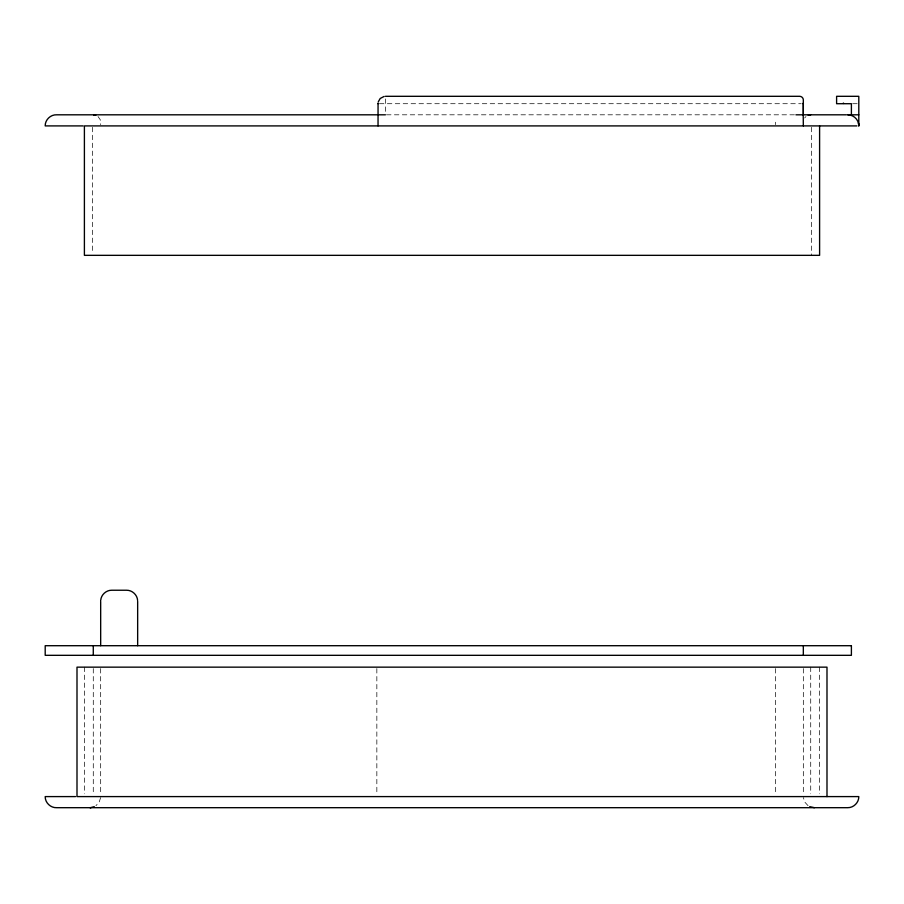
<?xml version="1.0" encoding="UTF-8"?>
<svg xmlns="http://www.w3.org/2000/svg" width="904" height="904" viewBox="0 0 904 904"><rect width="100%" height="100%" fill="white"/><g stroke="black" fill="none" stroke-linecap="round" stroke-linejoin="round"><path stroke-width="0.68" stroke-dasharray="4.52 3.39" d="M100.626 797.554L99.191 802.142L95.937 805.679M804.662 117.961L805.972 116.537M379.443 103.711L801.193 103.711M852.641 103.711L857.568 103.711M386.494 114.808L796.989 114.808M808.063 805.679L804.809 802.142L803.373 797.554M98.027 116.537L100.231 119.667L100.672 124.662M819.6 667.152L819.6 793.78M811.464 127.306L811.464 255.335M810.718 667.152L810.718 793.78M803.328 668.564L803.328 793.78M775.587 122.198L775.587 124.662M775.587 668.564L775.587 793.78M385.432 98.954L385.432 113.486M376.844 668.564L376.844 793.78M100.672 668.564L100.672 793.78M93.281 668.564L93.281 793.78M92.536 127.306L92.536 252.521M84.4 667.152L84.4 793.78"/><path stroke-width="1.36" d="M378.041 103.711L378.064 103.067L378.041 125.905M100.717 600.358C101.09 594.798 106.186 590.12 111.768 590.233L126.56 590.233C132.142 590.12 137.238 594.798 137.611 600.358M378.29 101.802L380.2 98.48L384.155 96.423M94.265 806.65L90.592 807.645M808.199 115.249L810.718 114.808M89.959 807.69L90.931 807.645M385.432 96.31L799.633 96.31A3.695 3.695 0 0 1 803.328 100.016L803.328 114.808L803.306 103.067L803.204 103.711M376.798 114.808L56.726 114.808C50.658 114.458 45.042 119.791 45.2 125.905L83.123 125.905M378.041 114.808L385.432 114.808M795.938 114.808L846.483 114.808M858.8 114.808L851.399 114.808L851.399 103.711L844.008 103.711L843.364 103.067L843.364 103.711L836.607 103.711L836.607 96.31L858.8 96.31L858.8 125.905A11.097 11.097 0 0 0 847.703 114.808M856.913 125.905L84.4 125.905L84.4 255.335L819.6 255.335L819.6 125.905M75.552 796.593L45.2 796.593C45.042 802.695 50.658 808.029 56.726 807.69L847.703 807.69C853.636 807.826 858.936 802.515 858.8 796.593L76.998 796.593L76.998 667.152L826.99 667.152L826.99 796.593M93.654 114.808L94.298 114.831M814.425 807.69L809.735 806.65M93.959 114.831L95.801 115.249M803.215 114.977L803.328 125.905M803.328 645.705L803.328 655.321M137.657 601.329L137.657 645.705M100.672 601.329L100.672 645.705M93.281 645.705L93.281 655.321M847.726 114.808A11.097 11.074 -90 0 1 850.596 115.181M858.427 123.023A11.097 11.074 -90 0 1 858.8 125.905M851.399 645.705L45.2 645.705L45.2 655.321L851.399 655.321L851.399 645.705"/></g></svg>
